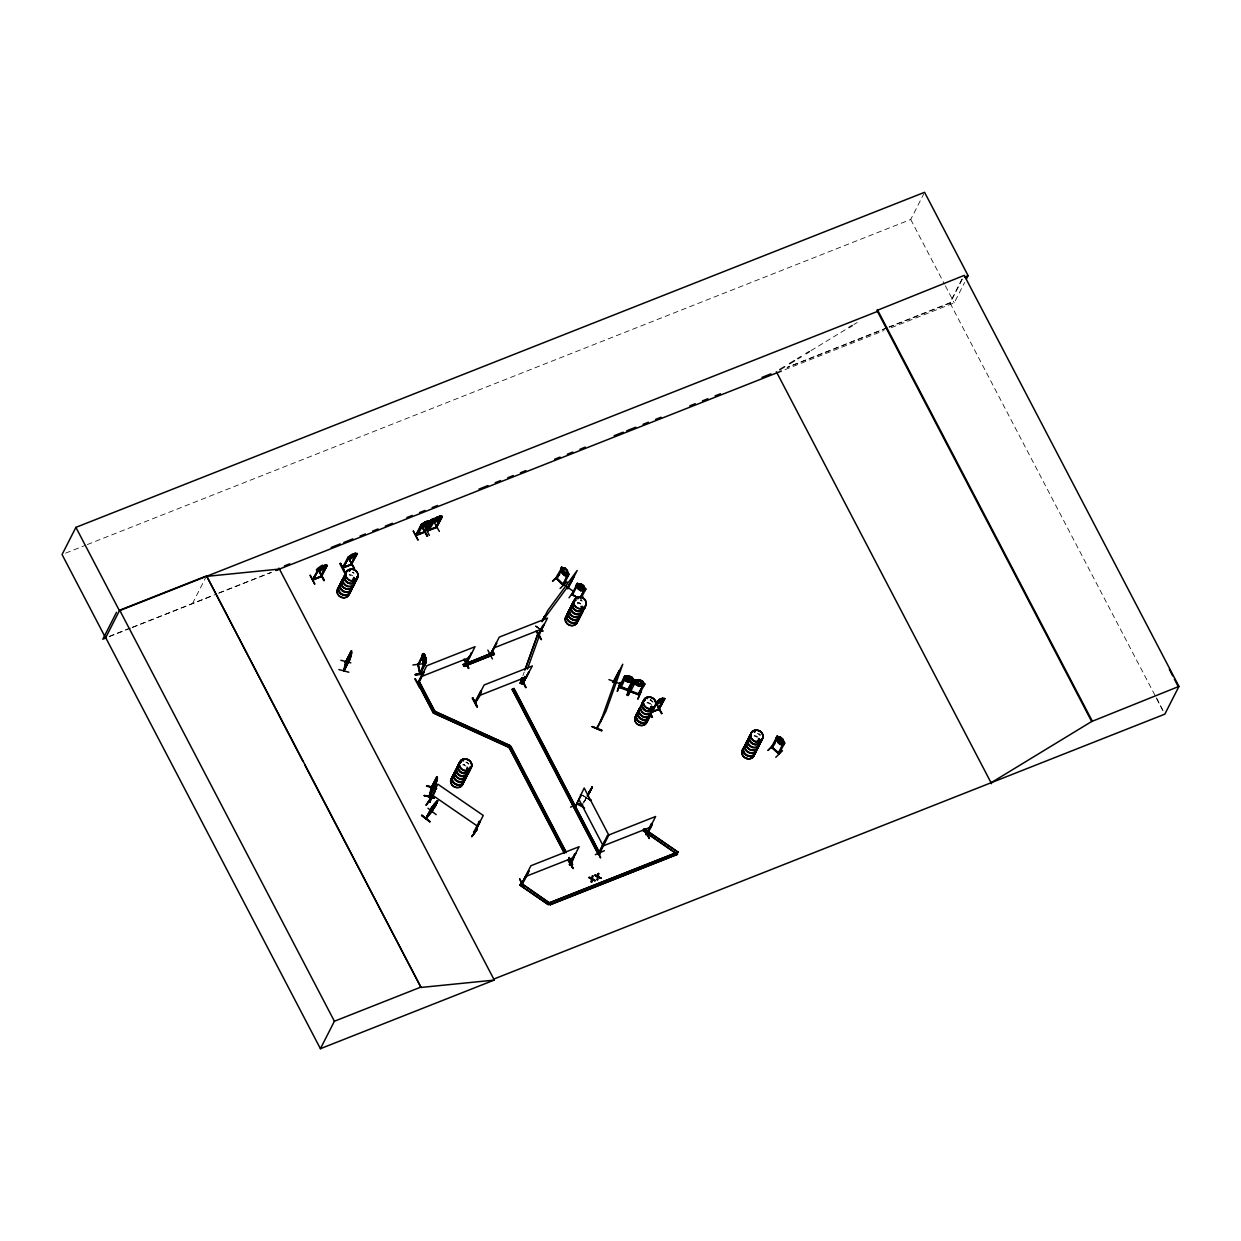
<?xml version="1.0" encoding="UTF-8"?>
<svg xmlns="http://www.w3.org/2000/svg" width="1241" height="1241" viewBox="0 0 1241 1241"><rect width="100%" height="100%" fill="white"/><g stroke="black" fill="none" stroke-linecap="round" stroke-linejoin="round"><path stroke-width="0.75" stroke-dasharray="5 3.75" d="M586.062 798.196L586.419 797.513M522.926 675.678L524.229 672.064M192.464 603.591L206.301 576.413M581.734 805.719L586.124 797.234M584.061 802.074L586.435 797.42M87.273 544.582L910.723 219.486L923.707 193.999M961.93 279.194L949.923 302.788L889.083 326.941M889.192 327.159L950.094 303.114L964.241 275.378M891.224 327.717L954.251 302.82L964.645 282.436M584.046 801.795L586.466 797.544M584.356 801.981L586.124 798.165M583.456 596.626L577.608 603.886M810.993 350.629L847.277 328.539M853.87 324.522L857.174 322.52M109.456 636.571L130.925 628.039M132.709 627.341L216.818 593.943M218.602 593.229L270.491 572.613M887.299 327.655L787.089 367.445L887.408 327.872M65.649 553.114L85.474 545.295M109.13 636.478L130.522 627.853M132.182 627.388L212.273 595.773M219.161 592.857L271.701 572.303M784.964 369.663L884.026 330.556M582.215 795.047L585.209 796.769M582.076 795.31L586.574 797.885M535.864 625.836L538.734 627.76M535.709 626.022L538.61 627.993M535.709 626.131L538.547 628.07M535.507 626.41L538.315 628.411M910.723 219.486L944.479 284.111M945.378 285.818L954.251 302.82M950.094 303.114L1155.867 697.039M1156.767 698.745L1163.019 710.736M1156.441 697.861L1163.143 710.907M349.481 574.536A6.453 5.786 27 0 1 352.599 575.731M352.382 572.458A6.453 5.786 27 0 1 353.871 573.249M352.491 572.194A6.562 5.879 27 0 1 354.011 572.985M349.217 575.048A6.453 5.786 27 0 1 350.846 575.452M577.546 602.474A6.562 5.879 27 0 1 580.71 603.7A6.453 5.786 27 0 0 577.623 602.397M580.524 600.318A6.453 5.786 27 0 1 582.013 601.094M580.648 600.055A6.562 5.879 27 0 1 582.153 600.846M577.375 602.893A6.453 5.786 27 0 1 580.478 604.103M650.315 699.753A6.453 5.786 27 0 1 651.804 700.545A6.562 5.879 27 0 0 650.253 699.846M647.15 702.344A6.453 5.786 27 0 1 651.525 704.64M650.051 700.25A6.453 5.786 27 0 1 652.797 702.142M650.175 700.002A6.562 5.879 27 0 1 652.968 701.91M646.902 702.84A6.453 5.786 27 0 1 650.02 704.035M759.011 733.741A6.453 5.786 27 0 1 760.268 734.843M754.373 735.541A6.453 5.786 27 0 1 757.491 736.735M757.274 733.462A6.453 5.786 27 0 1 760.019 735.355M758.903 733.989A6.562 5.879 27 0 1 760.175 735.122M754.125 736.053A6.453 5.786 27 0 1 757.227 737.247M464.646 764.859A6.562 5.879 27 0 0 463.002 764.425A6.453 5.786 27 0 1 464.708 764.766M465.98 762.269A6.453 5.786 27 0 1 468.726 764.161M466.089 762.005A6.562 5.879 27 0 1 468.881 763.929M462.831 764.859A6.453 5.786 27 0 1 465.933 766.054"/><path stroke-width="1.5" d="M435.188 785.879L436.754 781.101L429.153 796.567L435.544 784.296L437.359 777.983M429.153 796.443L431.403 787.182M430.984 788.252L437.158 776.664L434.893 785.6M431.62 787.694L429.51 796.675L435.467 784.824M431.821 787.368L429.65 796.505M772.29 747.687L771.483 746.88L779.208 753.876M778.79 754.001L778.634 752.791L779.426 753.427M424.065 671.722C412.353 693.067 422.374 678.579 423.243 672.048L417.783 683.264L418.822 682.162M466.104 664.23L465.034 664.245L466.182 664.23L475.024 646.701L426.78 665.75L417.814 683.434L433.202 712.877L435.312 711.434L510.004 745.562L509.105 747.563L564.391 853.389M470.835 653.635L471.487 653.014L465.297 664.509L466.151 663.485M490.211 654.271L496.54 643.102L491.126 654.41M490.505 654.674L491.203 653.588L490.707 654.271M522.74 683.76L528.821 672.25L522.539 683.791L523.718 683.077M522.244 883.173C534.84 858.694 526.805 876.813 523.082 882.46M538.532 635.221L536.267 630.971L541.448 639.58L538.889 635.128L537.524 635.578L542.395 626.209M599.744 852.629L598.798 853.001M646.98 834.247C645.041 836.139 654.891 823.31 651.447 823.435L646.065 834.619M312.623 579.314L321.466 576.15M313.647 579.392L312.577 580.028L321.481 576.615L320.457 576.491L325.638 566.299C323.203 563.414 330.571 566.982 324.987 565.089M351.979 564.159L342.563 567.758L348.194 556.899L349.326 556.821M351.761 564.546L342.78 568.161L349.264 556.852L342.718 568.114L343.773 567.013M350.97 564.919L356.245 553.734L357.392 553.75L355.128 553.176M424.127 532.079L424.841 531.381M422.576 660.15C424.748 674.639 421.335 641.116 422.607 660.15M427.664 530.264L436.506 527.084L442.292 516.597L437.484 521.204L434.397 522.352M435.917 527.425L436.568 526.711M664.059 698.916L658.18 709.914L659.049 709.697L659.188 708.782L658.133 709.526M344.517 669.721L344.269 670.419M351.141 650.889L345.417 662.678L346.192 661.562M556.449 578.073L556.992 578.601M556.247 577.934L563.616 585.054L569.076 574.149L568.192 573.9M562.669 584.713L562.995 583.922M563.74 584.635C562.204 585.659 560.374 582.107 556.046 578.29M428.812 801.639L429.758 802.229L429.339 800.988M429.014 801.252L429.867 801.919M474.217 832.913L473.674 831.951L474.822 832.277M577.608 597.914L571.589 594.408M571.791 594.005L578.135 598.503M433.993 807.162L436.879 802.477M435.002 804.308L433.435 807.131M435.855 803.796L435.7 802.431M595.23 880.458L592.36 879.326L591.352 882.165L591.647 879.233L588.948 877.48L591.786 878.581L592.779 875.789L592.376 878.907L595.106 880.676L592.376 878.907M594.827 875.169L597.51 876.906L594.827 875.169L597.65 876.255L598.658 873.462L598.24 876.58L600.985 878.364L598.24 876.58M597.65 876.255L597.96 873.742M592.035 881.886L592.36 879.326M597.635 876.689L597.216 879.853L598.224 877.015L601.094 878.132M591.352 882.165L591.755 879L588.948 877.48M597.34 727.086L597.123 728.576L606.058 711.015L622.765 664.23L613.225 682.472L619.399 670.838L618.794 671.505M613.442 681.867L614.093 681.216M567.944 588.622L568.254 587.288M340.856 660.274L350.831 662.865M596.75 728.234L602.645 716.693M613.38 681.852L614.093 681.356M349.745 570.162L348.892 570.627M349.373 570.798L349.636 570.658M353.794 579.811L354.74 579.066L353.685 579.656M354.926 579.361L353.685 580.136L353.406 578.554M463.405 760.795L463.064 759.864L462.536 760.578M464.165 777.719L463.684 778.495M466.616 768.97L467.423 768.195L466.988 769.172M467.004 768.706L468.307 769.218L467.392 768.179M468.043 769.947L468.431 768.722M577.158 598.565L578.104 598.627L577.468 597.914M581.548 606.756L581.951 607.687L582.882 606.927M646.561 698.295L647.647 698.574M651.339 707.541C650.362 704.593 650.842 709.697 652.564 707.37M651.354 707.463L652.425 707.044M651.711 706.176L652.487 707.649M754.14 731.725L754.776 731.818M758.003 740.629C757.662 738.302 761.245 742.645 758.096 740.567M425.679 657.358L424.779 660.6L424.05 657.513L425.322 656.349M338.886 669.551L348.861 672.234M343.679 670.621L345.836 661.267M345.991 661.887L344.067 670.823L344.098 669.504M349.124 657.342L350.753 652.595L348.737 661.67M349.435 659.033L343.71 670.729M351.219 655.31L351.761 652.177L349.698 660.088L351.219 655.31L344.269 670.093M437.266 801.469L431.31 812.033M434.21 787.57L436.382 778.51M434.133 786.282L436.398 778.417M424.251 795.729L434.412 797.808L424.267 795.667M436.413 788.904L426.594 785.615L436.537 788.407M431.527 788.283L437.235 776.819M435.389 784.995L434.241 787.461M778.123 753.349L783.692 742.444L784.669 742.94L778.976 754.109L771.281 747.33L771.949 746.725L772.057 747.966M591.554 788.531L592.407 787.104L587.645 795.155M418.124 682.907L418.682 682.178M465.142 664.199L466.244 663.873M465.344 663.811L465.204 664.555M475.939 701.429C473.581 704.919 483.664 692.245 480.577 691.299L475.086 702.034M522.461 683.45L523.531 683.388M523.438 682.705L522.632 683.76L532.342 665.952L484.114 685.001L475.163 702.546L481.399 690.973M523.144 882.847L521.887 883.266L530.884 865.753L579.128 846.703L570.177 864.155M522.089 882.863L522.849 882.444M575.917 853.622L575.11 853.948C564.577 869.817 571.868 867.149 574.94 853.637L569.681 864.822M645.956 834.169L647.088 833.89M646.111 834.371L647.011 833.549M321.822 576.057C308.699 581.843 312.903 581.3 318.068 570.038M342.733 567.695L343.586 567.882M349.016 556.573L343.633 567.028M350.893 564.205L351.808 563.848L351.606 564.671L350.769 564.95L356.245 553.734M415.688 535.321C418.248 535.6 424.779 522.57 421.226 524.447L415.688 535.321L424.887 531.769M416.96 534.871L416.169 535.228M432.302 521.298L427.462 530.652L428.471 530.264M436.848 527.084L427.618 530.543M651.215 712.474L658.164 709.325M651.323 712.381L654.224 706.517M662.554 700.653L656.629 702.995L659.56 699.303L662.616 698.094L664.757 698.621L659.095 709.557M417.721 664.54L419.923 673.972L425.679 662.074M417.922 664.137L418.062 664.99M424.344 795.326L434.303 798.056M608.943 679.603L618.623 683.233M581.734 805.611L582.417 804.525L581.889 805.409M436.18 780.558L435.498 783.552M619.073 670.714L613.163 682.348L613.768 681.092M613.256 682.379L613.737 681.185M619.973 682.441L617.46 691.221M620.407 682.581L617.258 691.377M628.008 689.763C629.761 691.439 624.704 686.94 619.383 686.537L619.026 687.374L624.595 676.081C626.674 676.112 620.407 691.237 619.399 686.49M619.926 687.623L620.128 686.831M623.478 678.144L625.914 681.061L629.109 682.333L633.22 681.836C635.795 673.723 627.155 689.903 627.651 690.601M625.836 681.092L629.109 682.333L633.251 681.743M629.109 682.333L628.504 675.818L624.394 676.329L628.535 675.895L631.747 677.167L634.135 680.006L631.716 677.09L628.504 675.818M631.669 677.183L631.731 680.766L629.109 680.999L625.386 678.362L628.473 675.988M630.288 686.149L627.217 694.929M630.723 686.521L627.62 695.317L630.661 686.506M631.297 686.506L628.132 695.534L627.046 695.131C630.568 680.518 633.468 686.04 628.225 695.301M635.113 680.487L639.286 679.959L642.497 681.231L644.855 684.179L643.97 685.901L639.844 686.351L636.617 685.063L634.384 682.147M636.044 680.704C634.12 679.277 651.509 679.82 636.586 685.172L634.275 682.116M636.586 685.172L639.875 686.413M643.8 683.807C646.127 682.752 636.09 694.619 639.162 694.991C628.691 689.856 625.712 694.371 635.361 680.146M638.401 694.665L638.665 693.859M641.411 690.585L637.812 699.195L641.411 690.601M520.181 683.264L522.228 683.636L520.181 683.264L522.12 677.834M525.346 668.79L537.787 634.089L539.664 634.818L527.394 669.178M520.351 682.922L522.29 677.493M524.865 670.264L537.787 634.089M522.058 683.977L524.803 676.407M600.52 721.89L617.227 675.104M344.191 670.745L349.605 659.948M592.221 726.512L601.901 730.173M431.279 787.461L436.785 776.68M435.886 782.792L436.754 780.31M568.487 587.676L568.145 588.234M566.33 852.365L511.044 746.524L509.105 747.563L434.412 713.435L435.312 711.434M581.238 795.403L575.374 806.495L584.185 788.004L608.788 835.115L599.946 852.691M575.312 806.433L575.436 804.99M600.117 852.164L599.713 851.342M966.367 279.039L968.104 275.642L924.576 192.308L75.903 527.363L62.05 554.541L105.578 637.89L119.694 610.2L206.564 575.902L421.025 987.448L494.151 980.111L493.654 979.133L1164.818 714.164L1178.95 686.413L964.241 275.378L876.968 310.467L1091.677 721.502L991.078 782.761M116.561 612.247L102.817 639.208L105.873 637.998M206.564 575.902L302.928 761.369M310.297 575.219L314.811 584.278L310.079 575.467M313.446 579.795L318.859 568.487L312.561 579.547M319.139 568.766L312.825 579.656M319.232 571.884L324.351 580.509L319.402 571.651M321.45 576.569C318.906 576.987 324.847 571.574 326.321 565.912L326.91 565.307L326.461 565.958M321.326 576.165L326.91 565.307M321.481 576.615L327.19 565.555M323.854 580.71L319.356 571.403L326.228 567.308M344.843 572.396L340.437 563.336L345.06 572.163M349.388 559.97L354.492 568.611L349.466 559.893M357.051 553.408L351.389 564.267L343.71 567.137M357.346 553.657L351.56 564.205M354.135 568.735L349.574 559.443M345.417 662.678L351.529 650.842L349.357 659.793M345.401 662.477L351.637 650.873M413.362 531.086L417.938 539.897M422.312 524.4L415.983 535.678M422.049 524.121L416.495 534.995M422.405 527.518L427.525 536.159L422.405 527.518L429.541 523.004C432.923 521.142 426.361 519.483 428.812 521.934M428.641 524.819L426.377 524.26L427.354 522.508L434.257 518.505M421.273 524.788L425.182 521.887L422.235 525.563L425.679 525.021L431.154 519.622L434.21 518.412L436.398 519.033L435.529 520.77L428.564 524.896L435.482 520.662M423.631 532.172L427.68 524.369M424.003 532.451L429.588 521.515M424.5 531.8L430.084 520.941L431.527 521.391L434.133 519.529L431.899 521.453L432.845 522.151L431.232 521.903L428.502 523.857L430.86 521.872L429.65 521.592M432.085 519.576L424.779 532.172L415.968 535.631M427.819 530.574L433.249 520.057C437.313 518.055 426.997 533.227 428.579 529.907M432.411 521.856L437.065 517.202L440.152 516.054M428.378 530.295L432.333 522.539M428.161 523.221L431.62 522.678L437.034 517.171M434.412 522.74L439.392 531.458M429.402 535.383L424.748 526.572M435.839 526.929L435.669 527.363M440.338 518.133L435.653 527.797L441.408 516.845M425.741 663.377L423.274 653.759L418.201 664.68M417.938 665.486L423.988 654.302L418.155 665.192M425.43 663.004L426.02 658.164L423.6 653.542L418.108 664.509L420.265 673.801M415.254 674.359L423.522 674.065L415.27 675.073M414.866 678.905L419.551 687.7M420.28 672.513L425.756 661.887M418.403 664.276L419.83 673.925M510.004 745.562L435.141 711.776L419.753 682.395L417.814 683.434M415.301 678.703L420.156 687.297M433.202 712.877L435.126 711.853M434.412 713.435L509.275 747.222L564.562 853.048M463.188 664.68L493.515 652.44L494.228 654.503L464.087 666.401L463.188 664.68L493.515 652.44M465.034 664.245L469.145 656.334M464.087 666.401L494.414 654.162M465.949 663.873L471.487 653.014M487.837 650.098L492.398 658.924M490.474 654.628L499.254 637.129L547.498 618.096L538.547 635.702M491.002 653.976L495.78 644.606M426.485 786.111L436.522 788.687M472.805 697.721L477.366 706.765L472.588 697.969M426.268 804.99L431.232 797.358L426.284 805.006M429.526 802.198L430.069 801.515M435.405 791.044L429.758 802.229L428.905 801.655L437.809 784.172L483.245 815.446L474.419 832.99L480.065 821.79L479.29 821.278L473.597 832.54M428.036 808.31L436.165 814.654M432.209 807.162L425.973 818.641L432.271 807.022L425.694 818.424L426.47 817.323M426.609 818.083L431.852 806.836M431.123 809.659L437.67 800.848M432.659 806.65L432.008 807.938L436.072 803.361M432.876 808.434L431.03 810.699L437.049 802.617L433.311 806.247L435.017 803.206M425.787 818.238L431.899 811.102M432.644 809.954L437.39 800.631M431.666 812.312L437.747 800.74L436.739 802.058M435.172 806.572L436.025 804.711L435.002 806.03M429.774 821.837L421.924 815.089M421.521 815.616L429.96 821.542M559.21 574.536L552.524 581.145M567.975 576.243L564.624 575.514L562.126 573.187L560.622 569.014L561.49 567.292L562.499 567.835L561.413 567.37L564.857 568.037L567.339 570.364L568.859 574.521M561.832 567.184C559.164 573.637 554.96 577.313 556.713 578.927L561.708 569.386M556.573 578.911L562.173 568.099M105.702 637.657L320.411 1048.692L334.403 1021.234L421.273 986.936M536.407 630.893L541.107 639.549M541.774 621.431L544.861 616.451L544.07 616.932M542.27 620.748L544.551 616.25M542.069 621.632L547.731 610.541L577.189 570.488L567.851 588.637M560.125 588.451L567.075 581.812M562.623 584.744L568.409 573.513M563.135 585.24L568.269 573.776M543.325 625.03L543.977 624.394L537.896 635.904M538.315 635.252L543.977 624.394M512.13 689.531L514.069 688.491L600.024 853.746L598.271 854.428L512.13 689.531L514.069 688.491M521.267 678.749L525.796 687.638L521.623 678.625M567.447 588.513L573.823 577.096L573.032 577.561M573.528 576.894L567.851 587.784M523.237 683.108L528.821 672.25M572.473 590.685L564.019 584.744M577.065 583.518L576.134 585.333L578.182 588.963C585.209 593.539 575.498 588.141 576.227 585.38M571.744 594.563L577.406 583.332L578.182 583.859L572.613 594.61M571.713 594.61L572.225 593.787L572.458 594.997M574.366 590.406L569.014 597.79M579.563 589.956L582.2 584.79M580.074 598.084L585.007 588.498L585.783 589.025L581.641 597.061M580.261 597.821L584.216 590.049M509.105 747.563L511.044 746.524M471.782 836.636L477.397 828.879L471.906 836.403M519.638 879.016L523.826 887.998M628.675 690.012L619.306 686.537M619.802 687.669L624.688 677.958M519.824 885.035L548.227 904.58L519.824 885.035L521.08 883.22L549.468 902.781L550.197 904.829L549.298 903.122L521.08 883.22M521.903 883.173L528.34 872.02M619.042 687.343L628.489 690.911L634.073 679.665M630.986 690.989L630.444 691.702L629.994 690.539L639.503 694.215M636.23 680.471L630.475 691.671M579.563 803.532L570.519 807.115M638.215 694.541L643.955 683.403M581.936 805.331L582.262 804.664M582.138 805.843L582.665 804.897M592.345 787.197L587.52 795.497L592.221 787.182M587.474 796.505L592.298 787.042M644.839 683.744L639.053 694.976L629.792 691.408M567.959 860.23L573.233 868.498L568.533 859.672M676.562 852.598L549.468 902.781L676.562 852.598L677.462 854.32L550.197 904.829M569.309 864.543L570.519 863.752M570.627 865.349L572.566 864.31L568.999 857.484M651.091 712.024L651.013 712.861M568.192 859.811L572.846 868.483M656.939 704.872L661.918 713.591L656.97 704.717M650.331 714.769A6.562 5.879 27 0 1 641.147 719.128A6.562 5.879 27 0 1 639.611 709.123A6.453 5.786 27 0 0 641.287 718.88A6.453 5.786 27 0 0 650.315 714.583L652.471 717.143M658.025 709.619L663.206 699.366L662.616 698.094M658.893 709.231L664.711 698.776L659.607 699.397L655.713 702.313M598.271 854.428L600.194 853.405M599.496 852.753L605.003 840.933L598.596 853.405L607.392 835.55L655.62 816.5L646.809 833.936M599.387 852.66L604.832 841.817M589.677 877.201L591.786 878.581M600.691 857.64L596.223 848.596L600.365 857.779M604.398 850.721L595.354 854.661M592.097 876.053L592.779 875.789M595.556 874.874L597.759 876.037M592.236 879.559L594.501 880.738M598.658 873.462L597.852 873.974M598.224 877.015L600.985 878.364M597.216 879.853L597.898 879.574M644.188 828.833L678.129 852.21L644.188 828.833L642.931 830.632L675.337 852.939M652.425 823.419L646.111 834.697L646.111 833.905M649.229 838.497L644.653 829.608L649.4 838.264M768.039 750.386L774.834 743.607L768.163 750.231M777.486 736.921L772.042 748.044L777.828 736.859L777.145 736.239L771.375 747.392M775.78 757.32L782.497 750.696M775.935 738.085L777.611 742.165L780.155 744.476L783.66 744.957L784.669 742.94M1091.677 721.502L1178.95 686.413M581.207 606.787L582.2 606.244M581.393 606.57L581.998 607.594M582.96 607.702L582.727 607.082M651.153 706.548L651.215 707.432M652.052 707.541L651.541 706.517M432.333 811.381L426.144 818.533M588.451 793.775L591.6 787.988M590.406 790.579L587.365 795.884M590.096 790.765L587.536 795.109L588.312 794.333M588.963 792.906L592.05 787.57M588.886 793.046L591.383 788.842M591.91 787.011L591.786 787.911M591.119 800.352L588.187 798.521M433.373 807.239L431.31 810.016L435.513 804.152L431.899 810.14M421.785 815.321L429.836 821.759M539.773 629.311L542.627 631.25M433.605 807.922L430.27 811.909L432.721 807.689L429.913 811.754M577.096 583.673L580.835 583.797L583.72 585.69L583.456 589.708L581.083 589.491L577.841 585.923L580.804 583.72M582.587 585.271L582.339 588.234L581.052 588.265L579.531 586.341L581.641 584.651M584.682 591.073L580.99 590.856M585.705 589.335L583.642 585.69L580.772 583.89M542.581 631.312L540.145 628.753M577.406 583.332L577.996 584.092M434.629 790.517L435.219 791.308M426.175 805.238L431.759 797.451M585.783 589.025L584.945 588.792M480.065 821.79L479.104 821.526M473.628 832.509L474.729 832.277M471.875 836.651L477.397 829.143M434.552 803.796L431.496 807.782L436.553 801.36M433.652 805.518L430.798 809.644L435.855 803.222M429.851 811.816L434.319 805.068M436.041 804.882L431.821 808.899L436.956 802.539M432.287 810.559L430.084 812.871L435.234 806.51M542.193 621.4L571.651 581.362M433.326 807.627L435.203 805.083M432.489 809.861L434.35 807.333M548.227 904.58L549.468 902.781M678.129 852.21L676.888 854.01L643.102 830.291M575.079 805.161L575.715 806.247M323.917 565.803L320.83 568.797L323.792 567.633L323.87 565.71M354.057 553.905L350.97 556.899L353.933 555.735L354.011 553.796M438.911 516.644L435.389 520.693M660.491 699.257L658.397 701.879L661.36 700.7L661.484 698.869M349.884 570.813L349.186 570.891M353.592 578.632L354.042 578.601M463.374 760.407L462.614 760.516M754.187 731.601L754.699 731.988M777.145 736.239L776.028 738.147M777.828 736.859L776.913 736.471M780.201 737.076L776.804 736.363L780.279 736.999L777.409 738.938L780.263 742.956L782.45 743.421L782.714 739.31L780.186 736.999M780.915 738.038L781.473 741.777L778.96 739.543L780.992 737.961M777.688 742.087L780.155 744.476M784.545 743.235L782.792 739.248L784.374 743.25L783.723 742.676M778.619 752.713L772.523 747.516M472.635 697.954L477.258 706.781M524.276 887.796L519.731 878.799M344.889 572.38L340.437 563.336M652.316 717.36L650.718 714.428M564.779 568.099L567.199 570.426L566.889 574.583L564.764 574.071L562.049 569.914L564.841 567.944M565.539 569.014L563.538 570.565L564.795 572.768L565.958 572.892L566.346 569.79M552.617 581.269L559.675 574.692M562.266 573.109L564.702 575.529L567.975 576.088M426.966 523.268L424.003 524.431L427.044 521.344M432.892 520.925L429.944 522.089M349.497 559.505L356.508 555.472M425.244 521.996L421.226 524.447M431.232 519.746L426.377 524.26M425.647 525.92L429.402 522.942M433.28 520.165L437.111 517.295M441.408 518.319L437.515 521.236M661.562 713.715L656.923 704.469L663.795 700.374M420.079 673.01L426.02 658.164L425.803 663.051L420.265 673.941L420.28 672.606M324.987 567.587L319.061 569.929C333.069 555.751 302.246 579.547 325.095 565.12M355.128 555.689L349.202 558.031L352.211 554.448L355.252 553.222L355.795 554.386M538.485 634.818L538.098 635.501M475.055 702.127L476.017 702.142M569.526 864.062L570.426 863.783M646.034 833.859L646.918 833.58M441.486 516.923L441.951 516.256M664.028 699.024L664.478 698.388M779.658 369.709L784.607 366.7M789.555 363.675L794.504 360.666M797.792 358.665L801.097 356.648M806.045 353.638L809.334 351.637M848.922 327.531L852.226 325.53M753.954 731.151L754.885 731.647M472.216 698.125L476.885 706.936M339.863 563.724L344.471 572.551M413.253 531.101L417.984 539.928M437.049 802.617L435.762 803.16M430.611 809.504L431.961 808.884M431.17 810.683L429.991 811.288M639.255 680.052L636.137 682.441L637.75 684.272L642.481 684.846L642.435 681.278M441.424 516.954L442.106 516.566L440.028 516.023L442.292 516.597L436.646 527.487L427.835 530.931M424.22 672.033L423.243 672.048M496.71 643.412L495.733 643.427M464.289 659.39L468.462 668.403L463.901 659.359M468.927 668.185L464.258 659.374M481.555 691.268L480.577 691.299M525.936 687.561L522.368 680.084M605.003 840.933L605.112 841.848M527.689 872.656L528.495 872.33M645.056 829.484L649.369 838.42M204.532 577.112L119.431 610.696L75.903 527.363M877.465 311.429L206.301 576.413L279.442 569.061L275.859 570.488L781.365 371.09M964.552 277.053L968.104 275.642M284.344 565.958L289.758 563.833M331.207 547.467L340.22 543.899M343.819 542.488L352.832 538.92M360.045 536.081L365.443 533.94M372.657 531.101L378.055 528.961M385.268 526.122L392.482 523.268M406.893 517.575L412.307 515.449M419.52 512.595L424.918 510.47M432.132 507.616L437.53 505.475M478.979 489.125L487.992 485.557M495.206 482.718L500.619 480.577M507.817 477.738L513.231 475.598M520.444 472.759L525.843 470.618M554.68 459.232L560.094 457.091M567.292 454.253L572.706 452.112M579.919 449.273L585.318 447.132M614.155 435.746L623.168 432.194M626.767 430.767L635.78 427.214M642.993 424.36L648.391 422.235M655.605 419.38L661.019 417.255M689.841 405.869L695.255 403.728M702.468 400.89L707.866 398.749M715.08 395.91L720.494 393.769M761.943 377.404L770.956 373.851M425.167 521.872L428.285 520.755M356.415 554.153L357.222 553.719M421.242 676.624L469.47 657.575M493.716 648.004L541.96 628.97M419.753 682.395L417.984 683.093L433.373 712.536M478.576 695.86L526.805 676.826M655.62 701.879L656.753 701.801L655.775 702.189M663.811 699.009L664.633 698.683M659.142 708.859L658.335 709.635M525.346 876.627L573.59 857.578M601.854 846.424L650.082 827.375M570.813 865.008L572.566 864.31M550.368 904.503L677.462 854.32M320.411 1048.692L494.275 980.049L278.93 568.099M582.572 607.888L581.269 607.206M462.784 759.895L463.591 760.454M759.011 740.861L759.57 739.915M416.557 534.545L424.639 531.784M427.121 536.283L422.529 527.285M522.678 882.894L522.259 883.545M425.306 655.062L423.429 656.505L424.872 662.694M422.84 663.764L412.912 664.974M423.507 673.336L415.177 674.685L423.429 673.553M467.81 769.901L466.725 769.156M434.102 520.863L440.028 518.536L440.074 516.132M434.521 522.383L432.256 521.809L434.474 522.29M422.654 527.068L420.435 526.603M349.621 559.536L347.511 559.008M317.324 570.813L319.48 571.434L317.37 570.907M758.934 739.372L759.849 740.179M351.405 653.511L349.962 657.746L351.187 654.503M636.199 680.751L635.252 680.456M434.831 783.195L437.468 778.014L437.127 776.788L436.599 777.502M625.324 676.779L624.502 676.376M633.98 679.975L633.282 679.649M572.023 594.191L578.197 598.131M435.87 519.746L438.833 518.583L438.957 516.737M590.918 789.198L589.351 792.58L590.39 790.067M588.327 798.304L591.057 800.461L588.125 798.63M583.456 806.526L577.081 803.765L584.573 808.062M581.579 584.728L582.525 585.364M540.114 628.799L542.891 630.893L539.975 629.032M432.271 795.047L477.707 826.32M430.146 812.777L429.045 813.46M353.033 579.392L353.483 578.756L353.654 579.733M780.248 736.921L782.854 739.233M557.178 578.492L562.933 584.03M425.989 660.6L424.639 658.645L424.515 654.255M434.195 518.567L434.753 519.591M580.509 794.736L580.928 795.528M877.371 309.676L1092.08 720.711M776.354 371.711L991.575 783.723M650.936 714.195L652.378 717.36M433.078 519.188L433.28 520.165M578.647 798.878L603.25 845.99M427.261 522.539L427.09 521.437M514.782 690.554L600.024 853.746M493.344 652.782L494.228 654.503M512.3 689.189L598.441 854.087M510.858 746.865L566.144 852.707M568.828 857.826L572.396 864.651M463.358 664.338L464.258 666.06M420.435 684.38L434.955 712.194M304.712 764.797L421.025 987.448M119.694 610.2L334.403 1021.234M1169.332 669.287L1172.683 675.802M1174.358 679.06L1177.709 685.575M423.274 653.759L423.476 654.612M434.055 786.158L434.319 787.601M355.205 581.734A6.453 5.786 27 0 1 345.463 585.597A6.453 5.786 27 0 1 346.022 575.421M353.592 577.344A6.453 5.786 27 0 1 355.081 580.199M354.011 584.077A6.438 5.771 27 0 1 344.269 587.924A6.438 5.771 27 0 1 344.843 577.763A6.453 5.786 27 0 0 344.176 588.094A6.453 5.786 27 0 0 353.933 584.247A6.438 5.771 27 0 1 344.191 588.094A6.438 5.771 27 0 1 344.75 577.949M356.881 576.848A6.562 5.879 27 0 1 348.612 583.13A6.562 5.879 27 0 1 346.301 572.768M355.469 581.238A6.453 5.786 27 0 1 345.712 585.085A6.453 5.786 27 0 1 346.286 574.909M354.786 578.197A6.453 5.786 27 0 1 355.329 579.687M356.741 578.74A6.453 5.786 27 0 1 347.713 583.022A6.453 5.786 27 0 1 346.192 573.187M356.865 576.693A6.453 5.786 27 0 1 348.737 582.867A6.453 5.786 27 0 1 346.456 572.675M350.722 588.746A6.453 5.786 27 0 1 342.594 594.92A6.453 5.786 27 0 1 340.313 584.728M350.908 588.56A6.562 5.879 27 0 1 342.656 594.842A6.562 5.879 27 0 1 340.329 584.48M349.435 591.259A6.438 5.771 27 0 1 341.322 597.433A6.438 5.771 27 0 1 339.041 587.257M349.512 591.088A6.438 5.771 27 0 1 341.399 597.247A6.438 5.771 27 0 1 339.134 587.071M352.568 587.133A6.562 5.879 27 0 1 342.671 591.042A6.562 5.879 27 0 1 343.245 580.71M350.986 588.234A6.453 5.786 27 0 1 346.642 594.765A6.453 5.786 27 0 1 338.933 590.7A6.453 5.786 27 0 1 341.927 583.472M352.258 585.736A6.453 5.786 27 0 1 347.914 592.267A6.453 5.786 27 0 1 340.205 588.203A6.453 5.786 27 0 1 343.199 580.974M352.63 586.791A6.453 5.786 27 0 1 342.888 590.638A6.453 5.786 27 0 1 343.447 580.462M583.223 608.043A6.453 5.786 27 0 1 578.895 614.574A6.453 5.786 27 0 1 571.186 610.51A6.453 5.786 27 0 1 574.164 603.281M572.861 605.794A6.469 5.817 27 0 0 569.867 613.054A6.469 5.817 27 0 0 577.608 617.134A6.469 5.817 27 0 0 581.951 610.588A6.469 5.817 27 0 1 573.745 616.901A6.469 5.817 27 0 1 571.449 606.663A6.453 5.786 27 0 0 573.668 617.025A6.453 5.786 27 0 0 581.796 610.836M585.069 606.43A6.562 5.879 27 0 1 575.172 610.355A6.453 5.786 27 0 1 575.7 600.272M575.746 600.008A6.562 5.879 27 0 0 575.172 610.355A6.453 5.786 27 0 0 584.883 606.601M583.611 609.098A6.453 5.786 27 0 1 573.854 612.945A6.453 5.786 27 0 1 574.428 602.769A6.562 5.879 27 0 0 573.714 613.194A6.562 5.879 27 0 0 583.627 609.284M585.147 606.275A6.562 5.879 27 0 1 575.25 610.2A6.562 5.879 27 0 1 575.824 599.853M585.147 606.089A6.453 5.786 27 0 1 576.103 610.386A6.453 5.786 27 0 1 574.599 600.535M578.864 616.606A6.453 5.786 27 0 1 570.736 622.78A6.453 5.786 27 0 1 568.456 612.589M579.128 616.265A6.562 5.879 27 0 1 570.876 622.548A6.562 5.879 27 0 1 568.549 612.185M577.608 619.104A6.469 5.817 27 0 1 569.448 625.324A6.469 5.817 27 0 1 567.153 615.086M577.67 618.949A6.453 5.786 27 0 1 569.541 625.123A6.453 5.786 27 0 1 567.261 614.931M580.4 613.597A6.453 5.786 27 0 1 572.272 619.786A6.453 5.786 27 0 1 569.976 609.595M579.128 616.094A6.453 5.786 27 0 1 571 622.284A6.453 5.786 27 0 1 568.704 612.092M580.664 613.256A6.562 5.879 27 0 1 572.396 619.538A6.562 5.879 27 0 1 570.084 609.176M580.648 613.101A6.453 5.786 27 0 1 576.32 619.616A6.453 5.786 27 0 1 568.611 615.552A6.453 5.786 27 0 1 571.605 608.323M652.89 709.542A6.453 5.786 27 0 1 643.862 713.823A6.453 5.786 27 0 1 642.342 703.973M651.68 711.946A6.469 5.817 27 0 1 642.621 716.259A6.469 5.817 27 0 1 641.101 706.377M654.612 706.377A6.562 5.879 27 0 1 644.7 710.286A6.562 5.879 27 0 1 645.273 699.955M653.138 709.045A6.453 5.786 27 0 1 644.11 713.327A6.453 5.786 27 0 1 642.605 703.476M654.41 706.548A6.453 5.786 27 0 1 645.382 710.829A6.453 5.786 27 0 1 643.877 700.979M654.69 706.222A6.562 5.879 27 0 1 644.777 710.131A6.562 5.879 27 0 1 645.351 699.8M654.674 706.036A6.453 5.786 27 0 1 646.406 710.674A6.453 5.786 27 0 1 643.055 701.568M648.236 719.578A6.453 5.786 27 0 1 639.503 722.371A6.453 5.786 27 0 1 636.912 713.622M648.407 716.538A6.453 5.786 27 0 1 648.531 718.089M638.014 712.287A6.562 5.879 27 0 0 640.325 722.634A6.562 5.879 27 0 0 648.593 716.352A6.562 5.879 27 0 1 640.403 722.479A6.562 5.879 27 0 1 638.091 712.132M647.197 718.942A6.469 5.817 27 0 1 639.844 725.411A6.469 5.817 27 0 1 635.671 716.01M651.572 712.179A6.469 5.817 27 0 1 642.497 716.476A6.469 5.817 27 0 1 640.992 706.594M647.213 718.88A6.453 5.786 27 0 1 639.068 725.07A6.453 5.786 27 0 1 636.788 714.878M651.463 712.334A6.453 5.786 27 0 1 642.435 716.615A6.453 5.786 27 0 1 640.93 706.765M649.927 713.544A6.453 5.786 27 0 1 641.799 719.733A6.453 5.786 27 0 1 639.518 709.526M648.655 716.041A6.453 5.786 27 0 1 640.527 722.231A6.453 5.786 27 0 1 638.246 712.024M758.484 738.348A6.453 5.786 27 0 1 758.018 746.663A6.453 5.786 27 0 1 749.099 745.484A6.453 5.786 27 0 1 749.564 737.185M758.903 745.158A6.469 5.817 27 0 1 749.843 749.455A6.469 5.817 27 0 1 748.323 739.574M757.274 740.737A6.469 5.817 27 0 1 758.22 742.102M758.825 745.267A6.453 5.786 27 0 1 749.797 749.548A6.453 5.786 27 0 1 748.276 739.698M761.896 739.434A6.562 5.879 27 0 1 752.729 743.778A6.562 5.879 27 0 1 751.193 733.772M759.678 739.186A6.453 5.786 27 0 1 757.398 746.694A6.453 5.786 27 0 1 749.006 744.553A6.453 5.786 27 0 1 749.812 736.673M761.633 739.745A6.453 5.786 27 0 1 752.604 744.026A6.453 5.786 27 0 1 751.084 734.176M761.896 739.248A6.453 5.786 27 0 1 752.853 743.53A6.453 5.786 27 0 1 751.348 733.679M755.614 749.75A6.453 5.786 27 0 1 747.485 755.924A6.453 5.786 27 0 1 745.205 745.732M755.8 749.564A6.562 5.879 27 0 1 751.41 756.188A6.562 5.879 27 0 1 743.576 752.062A6.562 5.879 27 0 1 746.601 744.709M754.357 752.263A6.469 5.817 27 0 1 746.198 758.468A6.469 5.817 27 0 1 743.902 748.23M758.778 745.391A6.469 5.817 27 0 1 748.99 749.254A6.469 5.817 27 0 1 749.564 739.031M745.376 747.315A6.453 5.786 27 0 0 742.382 754.544A6.453 5.786 27 0 0 750.091 758.608A6.453 5.786 27 0 0 754.419 752.093A6.469 5.817 27 0 1 746.244 758.36A6.469 5.817 27 0 1 743.964 748.121M757.274 748.292A6.453 5.786 27 0 1 747.532 752.139A6.453 5.786 27 0 1 748.09 741.963M756.002 750.789A6.453 5.786 27 0 1 746.26 754.637A6.453 5.786 27 0 1 746.818 744.46M757.537 747.796A6.453 5.786 27 0 1 747.78 751.643A6.453 5.786 27 0 1 748.354 741.466M467.19 767.155A6.453 5.786 27 0 1 466.725 775.47A6.453 5.786 27 0 1 457.805 774.291A6.453 5.786 27 0 1 458.27 765.992M467.469 772.352A6.438 5.771 27 0 1 459.356 778.526A6.438 5.771 27 0 1 457.076 768.35M470.401 766.814A6.562 5.879 27 0 1 465.995 773.453A6.562 5.879 27 0 1 458.162 769.311A6.562 5.879 27 0 1 461.202 761.974M468.927 769.498A6.453 5.786 27 0 1 460.799 775.687A6.453 5.786 27 0 1 458.518 765.495M470.215 767A6.453 5.786 27 0 1 462.071 773.19A6.453 5.786 27 0 1 459.79 762.998M468.943 769.668A6.562 5.879 27 0 1 460.69 775.951A6.562 5.879 27 0 1 458.363 765.588M470.587 768.055A6.453 5.786 27 0 1 460.845 771.902A6.453 5.786 27 0 1 461.404 761.726M464.46 780.108A6.453 5.786 27 0 1 456.998 784.995A6.453 5.786 27 0 1 452.127 776.959M452.841 775.625A6.453 5.786 27 0 1 455.261 773.779M464.646 779.937A6.562 5.879 27 0 1 454.733 783.847A6.562 5.879 27 0 1 455.307 773.515M463.157 782.621A6.438 5.771 27 0 1 454.144 786.887A6.438 5.771 27 0 1 452.639 777.068M463.25 782.435A6.438 5.771 27 0 1 454.237 786.716A6.438 5.771 27 0 1 452.732 776.897M467.252 772.786A6.438 5.771 27 0 1 459.139 778.96A6.438 5.771 27 0 1 456.859 768.784M465.856 775.547A6.453 5.786 27 0 1 457.712 781.737A6.453 5.786 27 0 1 455.431 771.545M464.708 779.596A6.453 5.786 27 0 1 455.68 783.893A6.453 5.786 27 0 1 454.159 774.043M466.12 775.222A6.562 5.879 27 0 1 457.851 781.504A6.562 5.879 27 0 1 455.54 771.142M466.104 775.051A6.453 5.786 27 0 1 457.976 781.241A6.453 5.786 27 0 1 455.695 771.033M592.128 726.683L601.652 730.763L592.128 726.683M629.466 676.5L627.263 678.439L629.016 679.897L630.816 678.889L629.435 676.609M640.216 680.58L638.014 682.519L639.767 683.977L641.566 682.953L640.185 680.673M352.134 554.324L348.24 557.24L352.211 554.448M659.374 709.216L650.982 712.396L659.219 709.247M423.429 663.237L425.043 664.757L423.429 663.237M346.348 577.112A6.438 5.771 27 0 0 357.253 578.539A6.438 5.771 27 0 0 352.289 569.045A6.438 5.771 27 0 0 346.348 577.112M346.208 577.375A6.438 5.771 27 0 0 357.129 578.802A6.438 5.771 27 0 0 352.165 569.293A6.438 5.771 27 0 0 346.208 577.375M574.397 605.096A6.469 5.817 27 0 0 585.38 606.523A6.469 5.817 27 0 0 580.385 596.968A6.469 5.817 27 0 0 574.397 605.096A6.453 5.786 27 0 0 585.287 606.663A6.453 5.786 27 0 0 580.307 597.138A6.453 5.786 27 0 0 574.35 605.236M643.939 705.028A6.469 5.817 27 0 0 654.907 706.47A6.469 5.817 27 0 0 649.912 696.899A6.469 5.817 27 0 0 643.939 705.028M643.877 705.183A6.453 5.786 27 0 0 654.814 706.61A6.453 5.786 27 0 0 649.834 697.085A6.453 5.786 27 0 0 643.877 705.183A6.438 5.771 27 0 0 654.798 706.61A6.438 5.771 27 0 0 649.834 697.101A6.438 5.771 27 0 0 643.893 705.183M751.224 738.116A6.453 5.786 27 0 0 762.16 739.543A6.453 5.786 27 0 0 757.181 730.018A6.453 5.786 27 0 0 751.224 738.116A6.469 5.817 27 0 0 762.129 739.667A6.469 5.817 27 0 0 757.134 730.111A6.469 5.817 27 0 0 751.146 738.24M751.1 738.379A6.453 5.786 27 0 0 762.036 739.807A6.453 5.786 27 0 0 757.057 730.282A6.453 5.786 27 0 0 751.1 738.379M459.946 766.922A6.438 5.771 27 0 0 470.851 768.35A6.438 5.771 27 0 0 465.887 758.856A6.438 5.771 27 0 0 459.946 766.922M459.806 767.186A6.438 5.771 27 0 0 470.727 768.613A6.438 5.771 27 0 0 465.763 759.104A6.438 5.771 27 0 0 459.806 767.186M459.853 767.047A6.469 5.817 27 0 0 470.835 768.489A6.469 5.817 27 0 0 465.84 758.918A6.469 5.817 27 0 0 459.853 767.047"/></g></svg>
